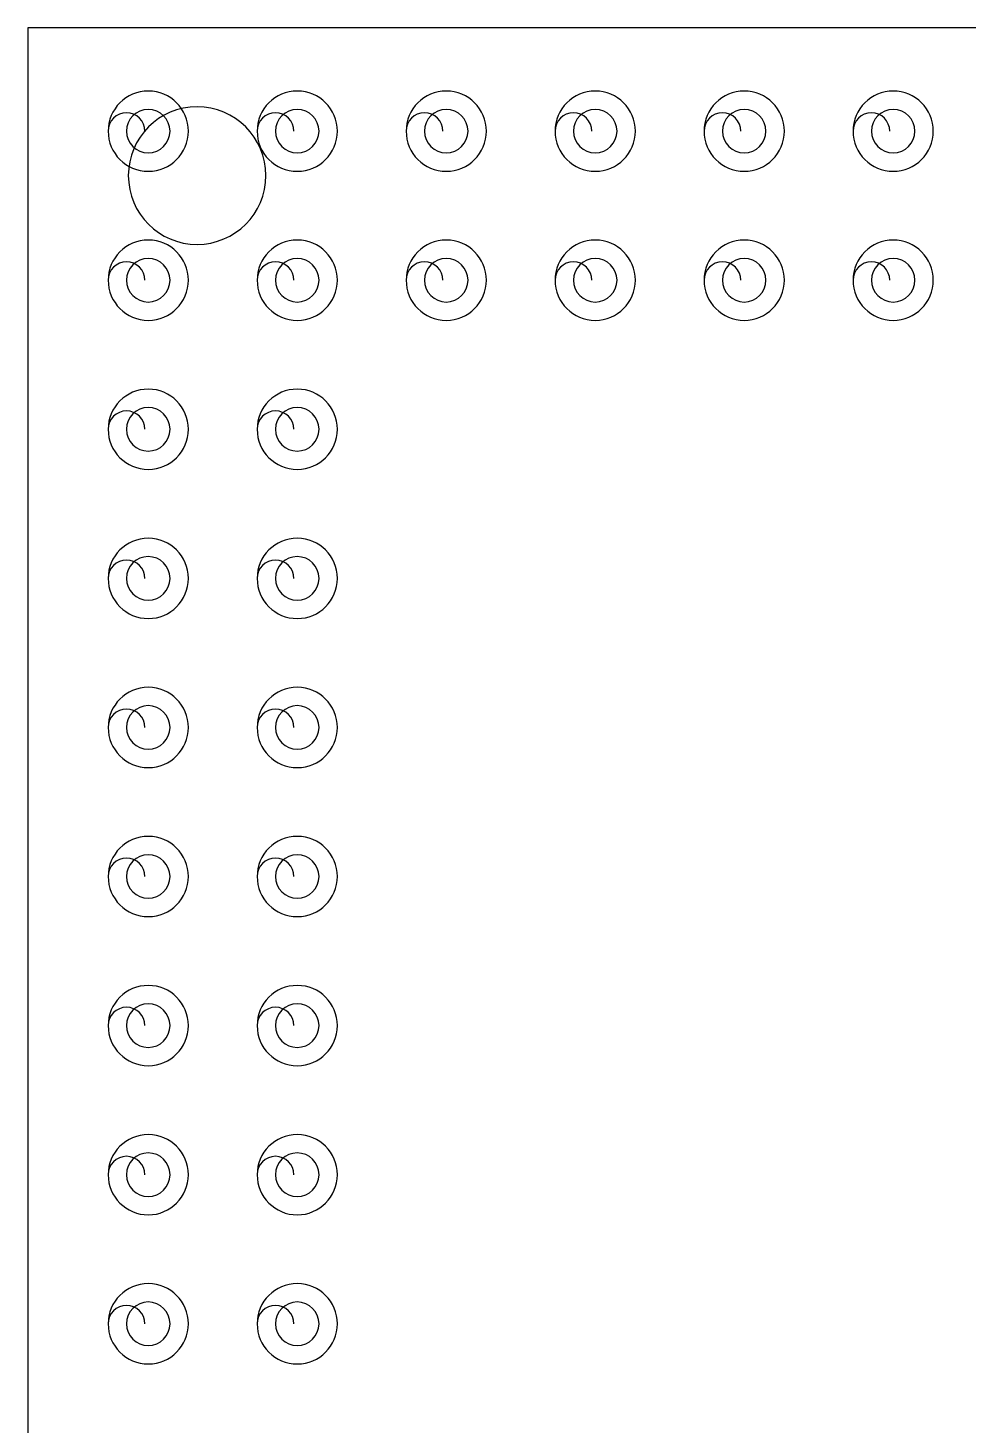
# Model space of a CAD drawing. Header units: millimetres. Extents: x -26.5 to 28.9, y -30 to 30.
# Drawn here: x -10.5 to -6.4, y 3.71 to 9.8 of the extents above; entities that cross this region are included whole.
import ezdxf

# ---------------------------------------------------------------- set-up
doc = ezdxf.new("R2010")
doc.units = ezdxf.units.MM
doc.layers.add('Feature', color=7, linetype='CONTINUOUS')

msp = doc.modelspace()

# ---------------------------------------------------------------- linework, layer by layer
at = {"layer": 'Feature'}
for p, q in [((3.5, 9.8, 2.72), (-10.5, 9.8, 2.72)), ((-10.5, 9.8, 2.72), (-10.5, -2.2, 2.72)), ((3.5, 9.8, 1.72), (-10.5, 9.8, 1.72)), ((-10.5, 9.8, 2.72), (-10.5, 9.8, 1.72)), ((3.5, 9.8, 2.72), (-10.5, 9.8, 2.72)), ((-10.5, 9.8, 1.72), (-10.5, -2.2, 1.72)), ((-10.5, 9.8, 2.72), (-10.5, -2.2, 2.72)), ((-10.5, 9.8, 2.72), (-10.5, 9.8, 1.72)), ((3.5, 9.8, 1.72), (-10.5, 9.8, 1.72)), ((-10.5, 9.8, 1.72), (-10.5, -2.2, 1.72)), ((-10.15, 9.35, 1.68), (-10.15, 9.35, 1.72)), ((-10.15, 9.35, 1.68), (-10.15, 9.35, 1.72)), ((-9.8, 9.35, 1.68), (-9.8, 9.35, 1.72)), ((-9.8, 9.35, 1.68), (-9.8, 9.35, 1.72)), ((-9.5, 9.35, 1.68), (-9.5, 9.35, 1.72)), ((-9.5, 9.35, 1.68), (-9.5, 9.35, 1.72)), ((-9.15, 9.35, 1.68), (-9.15, 9.35, 1.72)), ((-9.15, 9.35, 1.68), (-9.15, 9.35, 1.72)), ((-8.85, 9.35, 1.68), (-8.85, 9.35, 1.72)), ((-8.85, 9.35, 1.68), (-8.85, 9.35, 1.72)), ((-8.5, 9.35, 1.68), (-8.5, 9.35, 1.72)), ((-8.5, 9.35, 1.68), (-8.5, 9.35, 1.72)), ((-8.2, 9.35, 1.68), (-8.2, 9.35, 1.72)), ((-8.2, 9.35, 1.68), (-8.2, 9.35, 1.72)), ((-7.85, 9.35, 1.68), (-7.85, 9.35, 1.72)), ((-7.85, 9.35, 1.68), (-7.85, 9.35, 1.72)), ((-7.55, 9.35, 1.68), (-7.55, 9.35, 1.72)), ((-7.55, 9.35, 1.68), (-7.55, 9.35, 1.72)), ((-7.2, 9.35, 1.68), (-7.2, 9.35, 1.72)), ((-7.2, 9.35, 1.68), (-7.2, 9.35, 1.72)), ((-6.9, 9.35, 1.68), (-6.9, 9.35, 1.72)), ((-6.9, 9.35, 1.68), (-6.9, 9.35, 1.72)), ((-6.55, 9.35, 1.68), (-6.55, 9.35, 1.72)), ((-6.55, 9.35, 1.68), (-6.55, 9.35, 1.72)), ((-10.062, 9.15619, 2.67), (-10.062, 9.15619, 2.72)), ((-10.062, 9.15619, 2.67), (-10.062, 9.15619, 2.72)), ((-9.46201, 9.15619, 2.67), (-9.46201, 9.15619, 2.72)), ((-9.46201, 9.15619, 2.67), (-9.46201, 9.15619, 2.72)), ((-10.15, 8.7, 1.68), (-10.15, 8.7, 1.72)), ((-10.15, 8.7, 1.68), (-10.15, 8.7, 1.72)), ((-9.8, 8.7, 1.68), (-9.8, 8.7, 1.72)), ((-9.8, 8.7, 1.68), (-9.8, 8.7, 1.72)), ((-9.5, 8.7, 1.68), (-9.5, 8.7, 1.72)), ((-9.5, 8.7, 1.68), (-9.5, 8.7, 1.72)), ((-9.15, 8.7, 1.68), (-9.15, 8.7, 1.72)), ((-9.15, 8.7, 1.68), (-9.15, 8.7, 1.72)), ((-8.85, 8.7, 1.68), (-8.85, 8.7, 1.72)), ((-8.85, 8.7, 1.68), (-8.85, 8.7, 1.72)), ((-8.5, 8.7, 1.68), (-8.5, 8.7, 1.72)), ((-8.5, 8.7, 1.68), (-8.5, 8.7, 1.72)), ((-8.2, 8.7, 1.68), (-8.2, 8.7, 1.72)), ((-8.2, 8.7, 1.68), (-8.2, 8.7, 1.72)), ((-7.85, 8.7, 1.68), (-7.85, 8.7, 1.72)), ((-7.85, 8.7, 1.68), (-7.85, 8.7, 1.72)), ((-7.55, 8.7, 1.68), (-7.55, 8.7, 1.72)), ((-7.55, 8.7, 1.68), (-7.55, 8.7, 1.72)), ((-7.2, 8.7, 1.68), (-7.2, 8.7, 1.72)), ((-7.2, 8.7, 1.68), (-7.2, 8.7, 1.72)), ((-6.9, 8.7, 1.68), (-6.9, 8.7, 1.72)), ((-6.9, 8.7, 1.68), (-6.9, 8.7, 1.72)), ((-6.55, 8.7, 1.68), (-6.55, 8.7, 1.72)), ((-6.55, 8.7, 1.68), (-6.55, 8.7, 1.72)), ((-10.15, 8.05, 1.68), (-10.15, 8.05, 1.72)), ((-10.15, 8.05, 1.68), (-10.15, 8.05, 1.72)), ((-9.8, 8.05, 1.68), (-9.8, 8.05, 1.72)), ((-9.8, 8.05, 1.68), (-9.8, 8.05, 1.72)), ((-9.5, 8.05, 1.68), (-9.5, 8.05, 1.72)), ((-9.5, 8.05, 1.68), (-9.5, 8.05, 1.72)), ((-9.15, 8.05, 1.68), (-9.15, 8.05, 1.72)), ((-9.15, 8.05, 1.68), (-9.15, 8.05, 1.72)), ((-10.15, 7.4, 1.68), (-10.15, 7.4, 1.72)), ((-10.15, 7.4, 1.68), (-10.15, 7.4, 1.72)), ((-9.8, 7.4, 1.68), (-9.8, 7.4, 1.72)), ((-9.8, 7.4, 1.68), (-9.8, 7.4, 1.72)), ((-9.5, 7.4, 1.68), (-9.5, 7.4, 1.72)), ((-9.5, 7.4, 1.68), (-9.5, 7.4, 1.72)), ((-9.15, 7.4, 1.68), (-9.15, 7.4, 1.72)), ((-9.15, 7.4, 1.68), (-9.15, 7.4, 1.72)), ((-10.15, 6.75, 1.68), (-10.15, 6.75, 1.72)), ((-10.15, 6.75, 1.68), (-10.15, 6.75, 1.72)), ((-9.8, 6.75, 1.68), (-9.8, 6.75, 1.72)), ((-9.8, 6.75, 1.68), (-9.8, 6.75, 1.72)), ((-9.5, 6.75, 1.68), (-9.5, 6.75, 1.72)), ((-9.5, 6.75, 1.68), (-9.5, 6.75, 1.72)), ((-9.15, 6.75, 1.68), (-9.15, 6.75, 1.72)), ((-9.15, 6.75, 1.68), (-9.15, 6.75, 1.72)), ((-10.15, 6.1, 1.68), (-10.15, 6.1, 1.72)), ((-10.15, 6.1, 1.68), (-10.15, 6.1, 1.72)), ((-9.8, 6.1, 1.68), (-9.8, 6.1, 1.72)), ((-9.8, 6.1, 1.68), (-9.8, 6.1, 1.72)), ((-9.5, 6.1, 1.68), (-9.5, 6.1, 1.72)), ((-9.5, 6.1, 1.68), (-9.5, 6.1, 1.72)), ((-9.15, 6.1, 1.68), (-9.15, 6.1, 1.72)), ((-9.15, 6.1, 1.68), (-9.15, 6.1, 1.72)), ((-10.15, 5.45, 1.68), (-10.15, 5.45, 1.72)), ((-10.15, 5.45, 1.68), (-10.15, 5.45, 1.72)), ((-9.8, 5.45, 1.68), (-9.8, 5.45, 1.72)), ((-9.8, 5.45, 1.68), (-9.8, 5.45, 1.72)), ((-9.5, 5.45, 1.68), (-9.5, 5.45, 1.72)), ((-9.5, 5.45, 1.68), (-9.5, 5.45, 1.72)), ((-9.15, 5.45, 1.68), (-9.15, 5.45, 1.72)), ((-9.15, 5.45, 1.68), (-9.15, 5.45, 1.72)), ((-10.15, 4.8, 1.68), (-10.15, 4.8, 1.72)), ((-10.15, 4.8, 1.68), (-10.15, 4.8, 1.72)), ((-9.8, 4.8, 1.68), (-9.8, 4.8, 1.72)), ((-9.8, 4.8, 1.68), (-9.8, 4.8, 1.72)), ((-9.5, 4.8, 1.68), (-9.5, 4.8, 1.72)), ((-9.5, 4.8, 1.68), (-9.5, 4.8, 1.72)), ((-9.15, 4.8, 1.68), (-9.15, 4.8, 1.72)), ((-9.15, 4.8, 1.68), (-9.15, 4.8, 1.72)), ((-10.15, 4.15, 1.68), (-10.15, 4.15, 1.72)), ((-10.15, 4.15, 1.68), (-10.15, 4.15, 1.72)), ((-9.8, 4.15, 1.68), (-9.8, 4.15, 1.72)), ((-9.8, 4.15, 1.68), (-9.8, 4.15, 1.72)), ((-9.5, 4.15, 1.68), (-9.5, 4.15, 1.72)), ((-9.5, 4.15, 1.68), (-9.5, 4.15, 1.72)), ((-9.15, 4.15, 1.68), (-9.15, 4.15, 1.72)), ((-9.15, 4.15, 1.68), (-9.15, 4.15, 1.72))]:
    msp.add_line(p, q, dxfattribs=at)
for centre, radius, start, end in [((-9.975, 9.35, 1.72), 0.175, 0, 180), ((-9.975, 9.35, 1.68), 0.175, 0, 180), ((-9.975, 9.35, 1.72), 0.175, 0, 180), ((-9.975, 9.35, 1.68), 0.175, 0, 180), ((-9.325, 9.35, 1.72), 0.175, 0, 180), ((-9.325, 9.35, 1.68), 0.175, 0, 180), ((-9.325, 9.35, 1.72), 0.175, 0, 180), ((-9.325, 9.35, 1.68), 0.175, 0, 180), ((-8.675, 9.35, 1.72), 0.175, 0, 180), ((-8.675, 9.35, 1.68), 0.175, 0, 180), ((-8.675, 9.35, 1.72), 0.175, 0, 180), ((-8.675, 9.35, 1.68), 0.175, 0, 180), ((-8.025, 9.35, 1.72), 0.175, 0, 180), ((-8.025, 9.35, 1.68), 0.175, 0, 180), ((-8.025, 9.35, 1.72), 0.175, 0, 180), ((-8.025, 9.35, 1.68), 0.175, 0, 180), ((-7.375, 9.35, 1.72), 0.175, 0, 180), ((-7.375, 9.35, 1.68), 0.175, 0, 180), ((-7.375, 9.35, 1.72), 0.175, 0, 180), ((-7.375, 9.35, 1.68), 0.175, 0, 180), ((-6.725, 9.35, 1.72), 0.175, 0, 180), ((-6.725, 9.35, 1.68), 0.175, 0, 180), ((-6.725, 9.35, 1.72), 0.175, 0, 180), ((-6.725, 9.35, 1.68), 0.175, 0, 180), ((-9.975, 9.35, 1.6), 0.095, 0, 180), ((-9.975, 9.35, 1.6), 0.095, 0, 180), ((-9.76201, 9.15619, 2.72), 0.3, 0, 180), ((-9.76201, 9.15619, 2.67), 0.3, 0, 180), ((-9.76201, 9.15619, 2.72), 0.3, 0, 180), ((-9.76201, 9.15619, 2.67), 0.3, 0, 180), ((-9.325, 9.35, 1.6), 0.095, 0, 180), ((-9.325, 9.35, 1.6), 0.095, 0, 180), ((-8.675, 9.35, 1.6), 0.095, 0, 180), ((-8.675, 9.35, 1.6), 0.095, 0, 180), ((-8.025, 9.35, 1.6), 0.095, 0, 180), ((-8.025, 9.35, 1.6), 0.095, 0, 180), ((-7.375, 9.35, 1.6), 0.095, 0, 180), ((-7.375, 9.35, 1.6), 0.095, 0, 180), ((-6.725, 9.35, 1.6), 0.095, 0, 180), ((-6.725, 9.35, 1.6), 0.095, 0, 180), ((-10.07, 9.35, 1.68), 0.08, 0, 180), ((-10.07, 9.35, 1.68), 0.08, 0, 180), ((-9.88, 9.35, 1.68), 0.08, 0, 0), ((-9.88, 9.35, 1.68), 0.08, 0, 0), ((-9.42, 9.35, 1.68), 0.08, 0, 180), ((-9.42, 9.35, 1.68), 0.08, 0, 180), ((-9.23, 9.35, 1.68), 0.08, 0, 0), ((-9.23, 9.35, 1.68), 0.08, 0, 0), ((-8.77, 9.35, 1.68), 0.08, 0, 180), ((-8.77, 9.35, 1.68), 0.08, 0, 180), ((-8.58, 9.35, 1.68), 0.08, 0, 0), ((-8.58, 9.35, 1.68), 0.08, 0, 0), ((-8.12, 9.35, 1.68), 0.08, 0, 180), ((-8.12, 9.35, 1.68), 0.08, 0, 180), ((-7.93, 9.35, 1.68), 0.08, 0, 0), ((-7.93, 9.35, 1.68), 0.08, 0, 0), ((-7.47, 9.35, 1.68), 0.08, 0, 180), ((-7.47, 9.35, 1.68), 0.08, 0, 180), ((-7.28, 9.35, 1.68), 0.08, 0, 0), ((-7.28, 9.35, 1.68), 0.08, 0, 0), ((-6.82, 9.35, 1.68), 0.08, 0, 180), ((-6.82, 9.35, 1.68), 0.08, 0, 180), ((-6.63, 9.35, 1.68), 0.08, 0, 0), ((-6.63, 9.35, 1.68), 0.08, 0, 0), ((-9.975, 9.35, 1.68), 0.175, 180, 0), ((-9.975, 9.35, 1.68), 0.175, 180, 0), ((-9.975, 9.35, 1.72), 0.175, 180, 0), ((-9.975, 9.35, 1.72), 0.175, 180, 0), ((-9.975, 9.35, 1.6), 0.095, 180, 0), ((-9.975, 9.35, 1.6), 0.095, 180, 0), ((-9.325, 9.35, 1.68), 0.175, 180, 0), ((-9.325, 9.35, 1.68), 0.175, 180, 0), ((-9.325, 9.35, 1.72), 0.175, 180, 0), ((-9.325, 9.35, 1.72), 0.175, 180, 0), ((-9.325, 9.35, 1.6), 0.095, 180, 0), ((-9.325, 9.35, 1.6), 0.095, 180, 0), ((-8.675, 9.35, 1.68), 0.175, 180, 0), ((-8.675, 9.35, 1.68), 0.175, 180, 0), ((-8.675, 9.35, 1.72), 0.175, 180, 0), ((-8.675, 9.35, 1.72), 0.175, 180, 0), ((-8.675, 9.35, 1.6), 0.095, 180, 0), ((-8.675, 9.35, 1.6), 0.095, 180, 0), ((-8.025, 9.35, 1.68), 0.175, 180, 0), ((-8.025, 9.35, 1.68), 0.175, 180, 0), ((-8.025, 9.35, 1.72), 0.175, 180, 0), ((-8.025, 9.35, 1.72), 0.175, 180, 0), ((-8.025, 9.35, 1.6), 0.095, 180, 0), ((-8.025, 9.35, 1.6), 0.095, 180, 0), ((-7.375, 9.35, 1.68), 0.175, 180, 0), ((-7.375, 9.35, 1.68), 0.175, 180, 0), ((-7.375, 9.35, 1.72), 0.175, 180, 0), ((-7.375, 9.35, 1.72), 0.175, 180, 0), ((-7.375, 9.35, 1.6), 0.095, 180, 0), ((-7.375, 9.35, 1.6), 0.095, 180, 0), ((-6.725, 9.35, 1.68), 0.175, 180, 0), ((-6.725, 9.35, 1.68), 0.175, 180, 0), ((-6.725, 9.35, 1.72), 0.175, 180, 0), ((-6.725, 9.35, 1.72), 0.175, 180, 0), ((-6.725, 9.35, 1.6), 0.095, 180, 0), ((-6.725, 9.35, 1.6), 0.095, 180, 0), ((-9.76201, 9.15619, 2.72), 0.3, 180, 0), ((-9.76201, 9.15619, 2.72), 0.3, 180, 0), ((-9.76201, 9.15619, 2.67), 0.3, 180, 0), ((-9.76201, 9.15619, 2.67), 0.3, 180, 0), ((-9.975, 8.7, 1.72), 0.175, 0, 180), ((-9.975, 8.7, 1.68), 0.175, 0, 180), ((-9.975, 8.7, 1.72), 0.175, 0, 180), ((-9.975, 8.7, 1.68), 0.175, 0, 180), ((-9.325, 8.7, 1.72), 0.175, 0, 180), ((-9.325, 8.7, 1.68), 0.175, 0, 180), ((-9.325, 8.7, 1.72), 0.175, 0, 180), ((-9.325, 8.7, 1.68), 0.175, 0, 180), ((-8.675, 8.7, 1.72), 0.175, 0, 180), ((-8.675, 8.7, 1.68), 0.175, 0, 180), ((-8.675, 8.7, 1.72), 0.175, 0, 180), ((-8.675, 8.7, 1.68), 0.175, 0, 180), ((-8.025, 8.7, 1.72), 0.175, 0, 180), ((-8.025, 8.7, 1.68), 0.175, 0, 180), ((-8.025, 8.7, 1.72), 0.175, 0, 180), ((-8.025, 8.7, 1.68), 0.175, 0, 180), ((-7.375, 8.7, 1.72), 0.175, 0, 180), ((-7.375, 8.7, 1.68), 0.175, 0, 180), ((-7.375, 8.7, 1.72), 0.175, 0, 180), ((-7.375, 8.7, 1.68), 0.175, 0, 180), ((-6.725, 8.7, 1.72), 0.175, 0, 180), ((-6.725, 8.7, 1.68), 0.175, 0, 180), ((-6.725, 8.7, 1.72), 0.175, 0, 180), ((-6.725, 8.7, 1.68), 0.175, 0, 180), ((-10.07, 8.7, 1.68), 0.08, 0, 180), ((-10.07, 8.7, 1.68), 0.08, 0, 180), ((-9.975, 8.7, 1.6), 0.095, 0, 180), ((-9.975, 8.7, 1.6), 0.095, 0, 180), ((-9.88, 8.7, 1.68), 0.08, 0, 0), ((-9.88, 8.7, 1.68), 0.08, 0, 0), ((-9.42, 8.7, 1.68), 0.08, 0, 180), ((-9.42, 8.7, 1.68), 0.08, 0, 180), ((-9.325, 8.7, 1.6), 0.095, 0, 180), ((-9.325, 8.7, 1.6), 0.095, 0, 180), ((-9.23, 8.7, 1.68), 0.08, 0, 0), ((-9.23, 8.7, 1.68), 0.08, 0, 0), ((-8.77, 8.7, 1.68), 0.08, 0, 180), ((-8.77, 8.7, 1.68), 0.08, 0, 180), ((-8.675, 8.7, 1.6), 0.095, 0, 180), ((-8.675, 8.7, 1.6), 0.095, 0, 180), ((-8.58, 8.7, 1.68), 0.08, 0, 0), ((-8.58, 8.7, 1.68), 0.08, 0, 0), ((-8.12, 8.7, 1.68), 0.08, 0, 180), ((-8.12, 8.7, 1.68), 0.08, 0, 180), ((-8.025, 8.7, 1.6), 0.095, 0, 180), ((-8.025, 8.7, 1.6), 0.095, 0, 180), ((-7.93, 8.7, 1.68), 0.08, 0, 0), ((-7.93, 8.7, 1.68), 0.08, 0, 0), ((-7.47, 8.7, 1.68), 0.08, 0, 180), ((-7.47, 8.7, 1.68), 0.08, 0, 180), ((-7.375, 8.7, 1.6), 0.095, 0, 180), ((-7.375, 8.7, 1.6), 0.095, 0, 180), ((-7.28, 8.7, 1.68), 0.08, 0, 0), ((-7.28, 8.7, 1.68), 0.08, 0, 0), ((-6.82, 8.7, 1.68), 0.08, 0, 180), ((-6.82, 8.7, 1.68), 0.08, 0, 180), ((-6.725, 8.7, 1.6), 0.095, 0, 180), ((-6.725, 8.7, 1.6), 0.095, 0, 180), ((-6.63, 8.7, 1.68), 0.08, 0, 0), ((-6.63, 8.7, 1.68), 0.08, 0, 0), ((-9.975, 8.7, 1.68), 0.175, 180, 0), ((-9.975, 8.7, 1.68), 0.175, 180, 0), ((-9.975, 8.7, 1.72), 0.175, 180, 0), ((-9.975, 8.7, 1.72), 0.175, 180, 0), ((-9.975, 8.7, 1.6), 0.095, 180, 0), ((-9.975, 8.7, 1.6), 0.095, 180, 0), ((-9.325, 8.7, 1.68), 0.175, 180, 0), ((-9.325, 8.7, 1.68), 0.175, 180, 0), ((-9.325, 8.7, 1.72), 0.175, 180, 0), ((-9.325, 8.7, 1.72), 0.175, 180, 0), ((-9.325, 8.7, 1.6), 0.095, 180, 0), ((-9.325, 8.7, 1.6), 0.095, 180, 0), ((-8.675, 8.7, 1.68), 0.175, 180, 0), ((-8.675, 8.7, 1.68), 0.175, 180, 0), ((-8.675, 8.7, 1.72), 0.175, 180, 0), ((-8.675, 8.7, 1.72), 0.175, 180, 0), ((-8.675, 8.7, 1.6), 0.095, 180, 0), ((-8.675, 8.7, 1.6), 0.095, 180, 0), ((-8.025, 8.7, 1.68), 0.175, 180, 0), ((-8.025, 8.7, 1.68), 0.175, 180, 0), ((-8.025, 8.7, 1.72), 0.175, 180, 0), ((-8.025, 8.7, 1.72), 0.175, 180, 0), ((-8.025, 8.7, 1.6), 0.095, 180, 0), ((-8.025, 8.7, 1.6), 0.095, 180, 0), ((-7.375, 8.7, 1.68), 0.175, 180, 0), ((-7.375, 8.7, 1.68), 0.175, 180, 0), ((-7.375, 8.7, 1.72), 0.175, 180, 0), ((-7.375, 8.7, 1.72), 0.175, 180, 0), ((-7.375, 8.7, 1.6), 0.095, 180, 0), ((-7.375, 8.7, 1.6), 0.095, 180, 0), ((-6.725, 8.7, 1.68), 0.175, 180, 0), ((-6.725, 8.7, 1.68), 0.175, 180, 0), ((-6.725, 8.7, 1.72), 0.175, 180, 0), ((-6.725, 8.7, 1.72), 0.175, 180, 0), ((-6.725, 8.7, 1.6), 0.095, 180, 0), ((-6.725, 8.7, 1.6), 0.095, 180, 0), ((-9.975, 8.05, 1.72), 0.175, 0, 180), ((-9.975, 8.05, 1.68), 0.175, 0, 180), ((-9.975, 8.05, 1.72), 0.175, 0, 180), ((-9.975, 8.05, 1.68), 0.175, 0, 180), ((-9.325, 8.05, 1.72), 0.175, 0, 180), ((-9.325, 8.05, 1.68), 0.175, 0, 180), ((-9.325, 8.05, 1.72), 0.175, 0, 180), ((-9.325, 8.05, 1.68), 0.175, 0, 180), ((-10.07, 8.05, 1.68), 0.08, 0, 180), ((-10.07, 8.05, 1.68), 0.08, 0, 180), ((-9.975, 8.05, 1.6), 0.095, 0, 180), ((-9.975, 8.05, 1.6), 0.095, 0, 180), ((-9.88, 8.05, 1.68), 0.08, 0, 0), ((-9.88, 8.05, 1.68), 0.08, 0, 0), ((-9.42, 8.05, 1.68), 0.08, 0, 180), ((-9.42, 8.05, 1.68), 0.08, 0, 180), ((-9.325, 8.05, 1.6), 0.095, 0, 180), ((-9.325, 8.05, 1.6), 0.095, 0, 180), ((-9.23, 8.05, 1.68), 0.08, 0, 0), ((-9.23, 8.05, 1.68), 0.08, 0, 0), ((-9.975, 8.05, 1.68), 0.175, 180, 0), ((-9.975, 8.05, 1.68), 0.175, 180, 0), ((-9.975, 8.05, 1.72), 0.175, 180, 0), ((-9.975, 8.05, 1.72), 0.175, 180, 0), ((-9.975, 8.05, 1.6), 0.095, 180, 0), ((-9.975, 8.05, 1.6), 0.095, 180, 0), ((-9.325, 8.05, 1.68), 0.175, 180, 0), ((-9.325, 8.05, 1.68), 0.175, 180, 0), ((-9.325, 8.05, 1.72), 0.175, 180, 0), ((-9.325, 8.05, 1.72), 0.175, 180, 0), ((-9.325, 8.05, 1.6), 0.095, 180, 0), ((-9.325, 8.05, 1.6), 0.095, 180, 0), ((-9.975, 7.4, 1.72), 0.175, 0, 180), ((-9.975, 7.4, 1.68), 0.175, 0, 180), ((-9.975, 7.4, 1.72), 0.175, 0, 180), ((-9.975, 7.4, 1.68), 0.175, 0, 180), ((-9.325, 7.4, 1.72), 0.175, 0, 180), ((-9.325, 7.4, 1.68), 0.175, 0, 180), ((-9.325, 7.4, 1.72), 0.175, 0, 180), ((-9.325, 7.4, 1.68), 0.175, 0, 180), ((-9.975, 7.4, 1.6), 0.095, 0, 180), ((-9.975, 7.4, 1.6), 0.095, 0, 180), ((-9.325, 7.4, 1.6), 0.095, 0, 180), ((-9.325, 7.4, 1.6), 0.095, 0, 180), ((-10.07, 7.4, 1.68), 0.08, 0, 180), ((-10.07, 7.4, 1.68), 0.08, 0, 180), ((-9.88, 7.4, 1.68), 0.08, 0, 0), ((-9.88, 7.4, 1.68), 0.08, 0, 0), ((-9.42, 7.4, 1.68), 0.08, 0, 180), ((-9.42, 7.4, 1.68), 0.08, 0, 180), ((-9.23, 7.4, 1.68), 0.08, 0, 0), ((-9.23, 7.4, 1.68), 0.08, 0, 0), ((-9.975, 7.4, 1.68), 0.175, 180, 0), ((-9.975, 7.4, 1.68), 0.175, 180, 0), ((-9.975, 7.4, 1.72), 0.175, 180, 0), ((-9.975, 7.4, 1.72), 0.175, 180, 0), ((-9.975, 7.4, 1.6), 0.095, 180, 0), ((-9.975, 7.4, 1.6), 0.095, 180, 0), ((-9.325, 7.4, 1.68), 0.175, 180, 0), ((-9.325, 7.4, 1.68), 0.175, 180, 0), ((-9.325, 7.4, 1.72), 0.175, 180, 0), ((-9.325, 7.4, 1.72), 0.175, 180, 0), ((-9.325, 7.4, 1.6), 0.095, 180, 0), ((-9.325, 7.4, 1.6), 0.095, 180, 0), ((-9.975, 6.75, 1.72), 0.175, 0, 180), ((-9.975, 6.75, 1.68), 0.175, 0, 180), ((-9.975, 6.75, 1.72), 0.175, 0, 180), ((-9.975, 6.75, 1.68), 0.175, 0, 180), ((-9.325, 6.75, 1.72), 0.175, 0, 180), ((-9.325, 6.75, 1.68), 0.175, 0, 180), ((-9.325, 6.75, 1.72), 0.175, 0, 180), ((-9.325, 6.75, 1.68), 0.175, 0, 180), ((-10.07, 6.75, 1.68), 0.08, 0, 180), ((-10.07, 6.75, 1.68), 0.08, 0, 180), ((-9.975, 6.75, 1.6), 0.095, 0, 180), ((-9.975, 6.75, 1.6), 0.095, 0, 180), ((-9.88, 6.75, 1.68), 0.08, 0, 0), ((-9.88, 6.75, 1.68), 0.08, 0, 0), ((-9.42, 6.75, 1.68), 0.08, 0, 180), ((-9.42, 6.75, 1.68), 0.08, 0, 180), ((-9.325, 6.75, 1.6), 0.095, 0, 180), ((-9.325, 6.75, 1.6), 0.095, 0, 180), ((-9.23, 6.75, 1.68), 0.08, 0, 0), ((-9.23, 6.75, 1.68), 0.08, 0, 0), ((-9.975, 6.75, 1.68), 0.175, 180, 0), ((-9.975, 6.75, 1.68), 0.175, 180, 0), ((-9.975, 6.75, 1.72), 0.175, 180, 0), ((-9.975, 6.75, 1.72), 0.175, 180, 0), ((-9.975, 6.75, 1.6), 0.095, 180, 0), ((-9.975, 6.75, 1.6), 0.095, 180, 0), ((-9.325, 6.75, 1.68), 0.175, 180, 0), ((-9.325, 6.75, 1.68), 0.175, 180, 0), ((-9.325, 6.75, 1.72), 0.175, 180, 0), ((-9.325, 6.75, 1.72), 0.175, 180, 0), ((-9.325, 6.75, 1.6), 0.095, 180, 0), ((-9.325, 6.75, 1.6), 0.095, 180, 0), ((-9.975, 6.1, 1.72), 0.175, 0, 180), ((-9.975, 6.1, 1.68), 0.175, 0, 180), ((-9.975, 6.1, 1.72), 0.175, 0, 180), ((-9.975, 6.1, 1.68), 0.175, 0, 180), ((-9.325, 6.1, 1.72), 0.175, 0, 180), ((-9.325, 6.1, 1.68), 0.175, 0, 180), ((-9.325, 6.1, 1.72), 0.175, 0, 180), ((-9.325, 6.1, 1.68), 0.175, 0, 180), ((-10.07, 6.1, 1.68), 0.08, 0, 180), ((-10.07, 6.1, 1.68), 0.08, 0, 180), ((-9.975, 6.1, 1.6), 0.095, 0, 180), ((-9.975, 6.1, 1.6), 0.095, 0, 180), ((-9.88, 6.1, 1.68), 0.08, 0, 0), ((-9.88, 6.1, 1.68), 0.08, 0, 0), ((-9.42, 6.1, 1.68), 0.08, 0, 180), ((-9.42, 6.1, 1.68), 0.08, 0, 180), ((-9.325, 6.1, 1.6), 0.095, 0, 180), ((-9.325, 6.1, 1.6), 0.095, 0, 180), ((-9.23, 6.1, 1.68), 0.08, 0, 0), ((-9.23, 6.1, 1.68), 0.08, 0, 0), ((-9.975, 6.1, 1.68), 0.175, 180, 0), ((-9.975, 6.1, 1.68), 0.175, 180, 0), ((-9.975, 6.1, 1.72), 0.175, 180, 0), ((-9.975, 6.1, 1.72), 0.175, 180, 0), ((-9.975, 6.1, 1.6), 0.095, 180, 0), ((-9.975, 6.1, 1.6), 0.095, 180, 0), ((-9.325, 6.1, 1.68), 0.175, 180, 0), ((-9.325, 6.1, 1.68), 0.175, 180, 0), ((-9.325, 6.1, 1.72), 0.175, 180, 0), ((-9.325, 6.1, 1.72), 0.175, 180, 0), ((-9.325, 6.1, 1.6), 0.095, 180, 0), ((-9.325, 6.1, 1.6), 0.095, 180, 0), ((-9.975, 5.45, 1.72), 0.175, 0, -180), ((-9.975, 5.45, 1.68), 0.175, 0, -180), ((-9.975, 5.45, 1.72), 0.175, 0, -180), ((-9.975, 5.45, 1.68), 0.175, 0, -180), ((-9.325, 5.45, 1.72), 0.175, 0, 180), ((-9.325, 5.45, 1.68), 0.175, 0, 180), ((-9.325, 5.45, 1.72), 0.175, 0, 180), ((-9.325, 5.45, 1.68), 0.175, 0, 180), ((-9.975, 5.45, 1.6), 0.095, 0, -180), ((-9.975, 5.45, 1.6), 0.095, 0, -180), ((-9.325, 5.45, 1.6), 0.095, 0, 180), ((-9.325, 5.45, 1.6), 0.095, 0, 180), ((-10.07, 5.45, 1.68), 0.08, 0, 180), ((-10.07, 5.45, 1.68), 0.08, 0, 180), ((-9.88, 5.45, 1.68), 0.08, 0, 0), ((-9.88, 5.45, 1.68), 0.08, 0, 0), ((-9.42, 5.45, 1.68), 0.08, 0, 180), ((-9.42, 5.45, 1.68), 0.08, 0, 180), ((-9.23, 5.45, 1.68), 0.08, 0, 0), ((-9.23, 5.45, 1.68), 0.08, 0, 0), ((-9.975, 5.45, 1.68), 0.175, -180, 0), ((-9.975, 5.45, 1.68), 0.175, -180, 0), ((-9.975, 5.45, 1.72), 0.175, -180, 0), ((-9.975, 5.45, 1.72), 0.175, -180, 0), ((-9.975, 5.45, 1.6), 0.095, -180, 0), ((-9.975, 5.45, 1.6), 0.095, -180, 0), ((-9.325, 5.45, 1.68), 0.175, 180, 0), ((-9.325, 5.45, 1.68), 0.175, 180, 0), ((-9.325, 5.45, 1.72), 0.175, 180, 0), ((-9.325, 5.45, 1.72), 0.175, 180, 0), ((-9.325, 5.45, 1.6), 0.095, 180, 0), ((-9.325, 5.45, 1.6), 0.095, 180, 0), ((-9.975, 4.8, 1.72), 0.175, 0, -180), ((-9.975, 4.8, 1.68), 0.175, 0, -180), ((-9.975, 4.8, 1.72), 0.175, 0, -180), ((-9.975, 4.8, 1.68), 0.175, 0, -180), ((-9.325, 4.8, 1.72), 0.175, 0, 180), ((-9.325, 4.8, 1.68), 0.175, 0, 180), ((-9.325, 4.8, 1.72), 0.175, 0, 180), ((-9.325, 4.8, 1.68), 0.175, 0, 180), ((-10.07, 4.8, 1.68), 0.08, 0, 180), ((-10.07, 4.8, 1.68), 0.08, 0, 180), ((-9.975, 4.8, 1.6), 0.095, 0, -180), ((-9.975, 4.8, 1.6), 0.095, 0, -180), ((-9.88, 4.8, 1.68), 0.08, 0, 0), ((-9.88, 4.8, 1.68), 0.08, 0, 0), ((-9.42, 4.8, 1.68), 0.08, 0, 180), ((-9.42, 4.8, 1.68), 0.08, 0, 180), ((-9.325, 4.8, 1.6), 0.095, 0, 180), ((-9.325, 4.8, 1.6), 0.095, 0, 180), ((-9.23, 4.8, 1.68), 0.08, 0, 0), ((-9.23, 4.8, 1.68), 0.08, 0, 0), ((-9.975, 4.8, 1.68), 0.175, -180, 0), ((-9.975, 4.8, 1.68), 0.175, -180, 0), ((-9.975, 4.8, 1.72), 0.175, -180, 0), ((-9.975, 4.8, 1.72), 0.175, -180, 0), ((-9.975, 4.8, 1.6), 0.095, -180, 0), ((-9.975, 4.8, 1.6), 0.095, -180, 0), ((-9.325, 4.8, 1.68), 0.175, 180, 0), ((-9.325, 4.8, 1.68), 0.175, 180, 0), ((-9.325, 4.8, 1.72), 0.175, 180, 0), ((-9.325, 4.8, 1.72), 0.175, 180, 0), ((-9.325, 4.8, 1.6), 0.095, 180, 0), ((-9.325, 4.8, 1.6), 0.095, 180, 0), ((-9.975, 4.15, 1.72), 0.175, 0, 180), ((-9.975, 4.15, 1.68), 0.175, 0, 180), ((-9.975, 4.15, 1.72), 0.175, 0, 180), ((-9.975, 4.15, 1.68), 0.175, 0, 180), ((-9.325, 4.15, 1.72), 0.175, 0, 180), ((-9.325, 4.15, 1.68), 0.175, 0, 180), ((-9.325, 4.15, 1.72), 0.175, 0, 180), ((-9.325, 4.15, 1.68), 0.175, 0, 180), ((-10.07, 4.15, 1.68), 0.08, 0, 180), ((-10.07, 4.15, 1.68), 0.08, 0, 180), ((-9.975, 4.15, 1.6), 0.095, 0, 180), ((-9.975, 4.15, 1.6), 0.095, 0, 180), ((-9.88, 4.15, 1.68), 0.08, 0, 0), ((-9.88, 4.15, 1.68), 0.08, 0, 0), ((-9.42, 4.15, 1.68), 0.08, 0, 180), ((-9.42, 4.15, 1.68), 0.08, 0, 180), ((-9.325, 4.15, 1.6), 0.095, 0, 180), ((-9.325, 4.15, 1.6), 0.095, 0, 180), ((-9.23, 4.15, 1.68), 0.08, 0, 0), ((-9.23, 4.15, 1.68), 0.08, 0, 0), ((-9.975, 4.15, 1.68), 0.175, 180, 0), ((-9.975, 4.15, 1.68), 0.175, 180, 0), ((-9.975, 4.15, 1.72), 0.175, 180, 0), ((-9.975, 4.15, 1.72), 0.175, 180, 0), ((-9.975, 4.15, 1.6), 0.095, 180, 0), ((-9.975, 4.15, 1.6), 0.095, 180, 0), ((-9.325, 4.15, 1.68), 0.175, 180, 0), ((-9.325, 4.15, 1.68), 0.175, 180, 0), ((-9.325, 4.15, 1.72), 0.175, 180, 0), ((-9.325, 4.15, 1.72), 0.175, 180, 0), ((-9.325, 4.15, 1.6), 0.095, 180, 0), ((-9.325, 4.15, 1.6), 0.095, 180, 0)]:
    msp.add_arc(centre, radius, start, end, dxfattribs=at)

doc.saveas('drawing.dxf')
